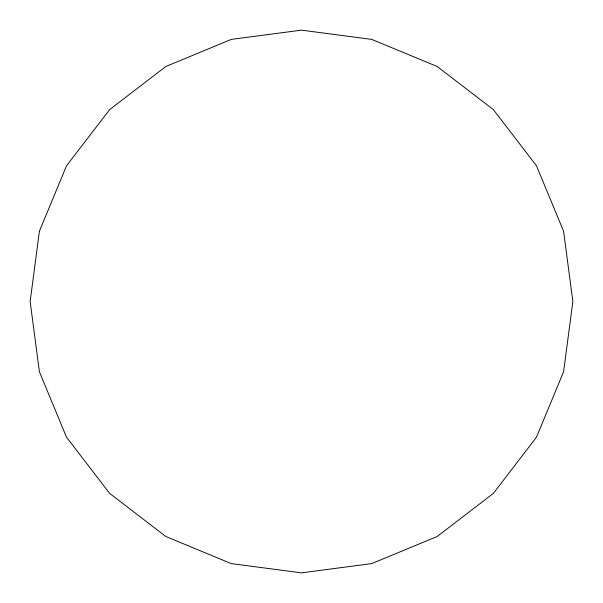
<?xml version="1.0" encoding="UTF-8"?>
<svg xmlns="http://www.w3.org/2000/svg" width="603" height="603" viewBox="0 0 603 603"><rect width="100%" height="100%" fill="white"/><g stroke="black" fill="none" stroke-linecap="round" stroke-linejoin="round"><path stroke-width="0.9" d="M39.399 231.273L30.15 301.5L39.399 371.727L66.503 437.175L109.625 493.375L165.825 536.497L231.273 563.601L301.5 572.85L371.727 563.601L437.175 536.497L493.375 493.375L536.497 437.175L563.601 371.727L572.85 301.5L563.601 231.273L536.497 165.825L493.375 109.625L437.175 66.503L371.727 39.399L301.5 30.15L231.273 39.399L165.825 66.503L109.625 109.625L66.503 165.825L39.399 231.273"/></g></svg>
